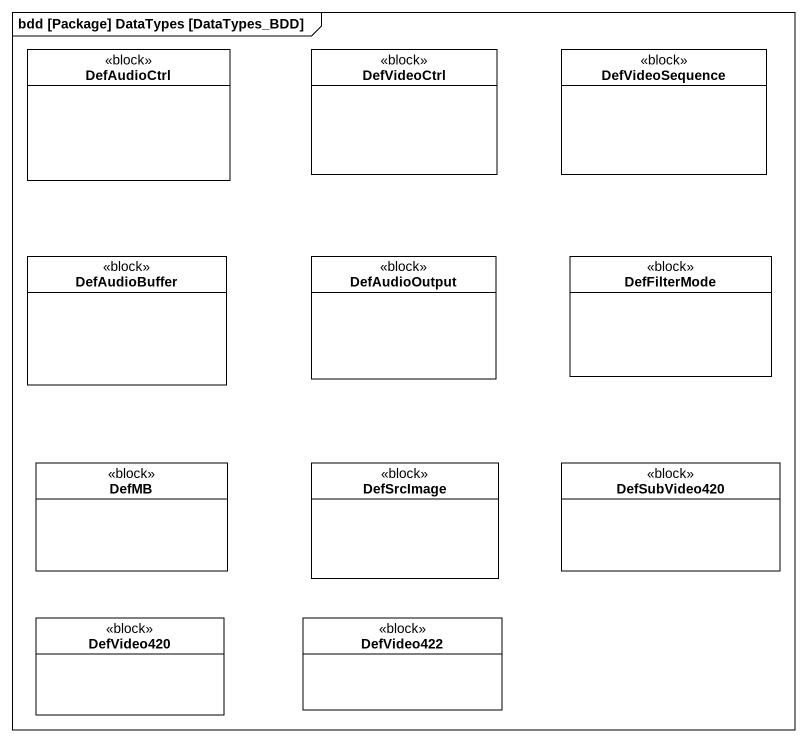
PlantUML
@startuml
mainframe bdd [Package] DataTypes [DataTypes_BDD]
hide circle
hide empty members
class DefAudioCtrl <<block>>
class DefVideoCtrl <<block>>
class DefVideoSequence <<block>>
class DefAudioBuffer <<block>>
class DefAudioOutput <<block>>
class DefFilterMode <<block>>
class DefMB <<block>>
class DefSrcImage <<block>>
class DefSubVideo420 <<block>>
class DefVideo420 <<block>>
class DefVideo422 <<block>>
@enduml
